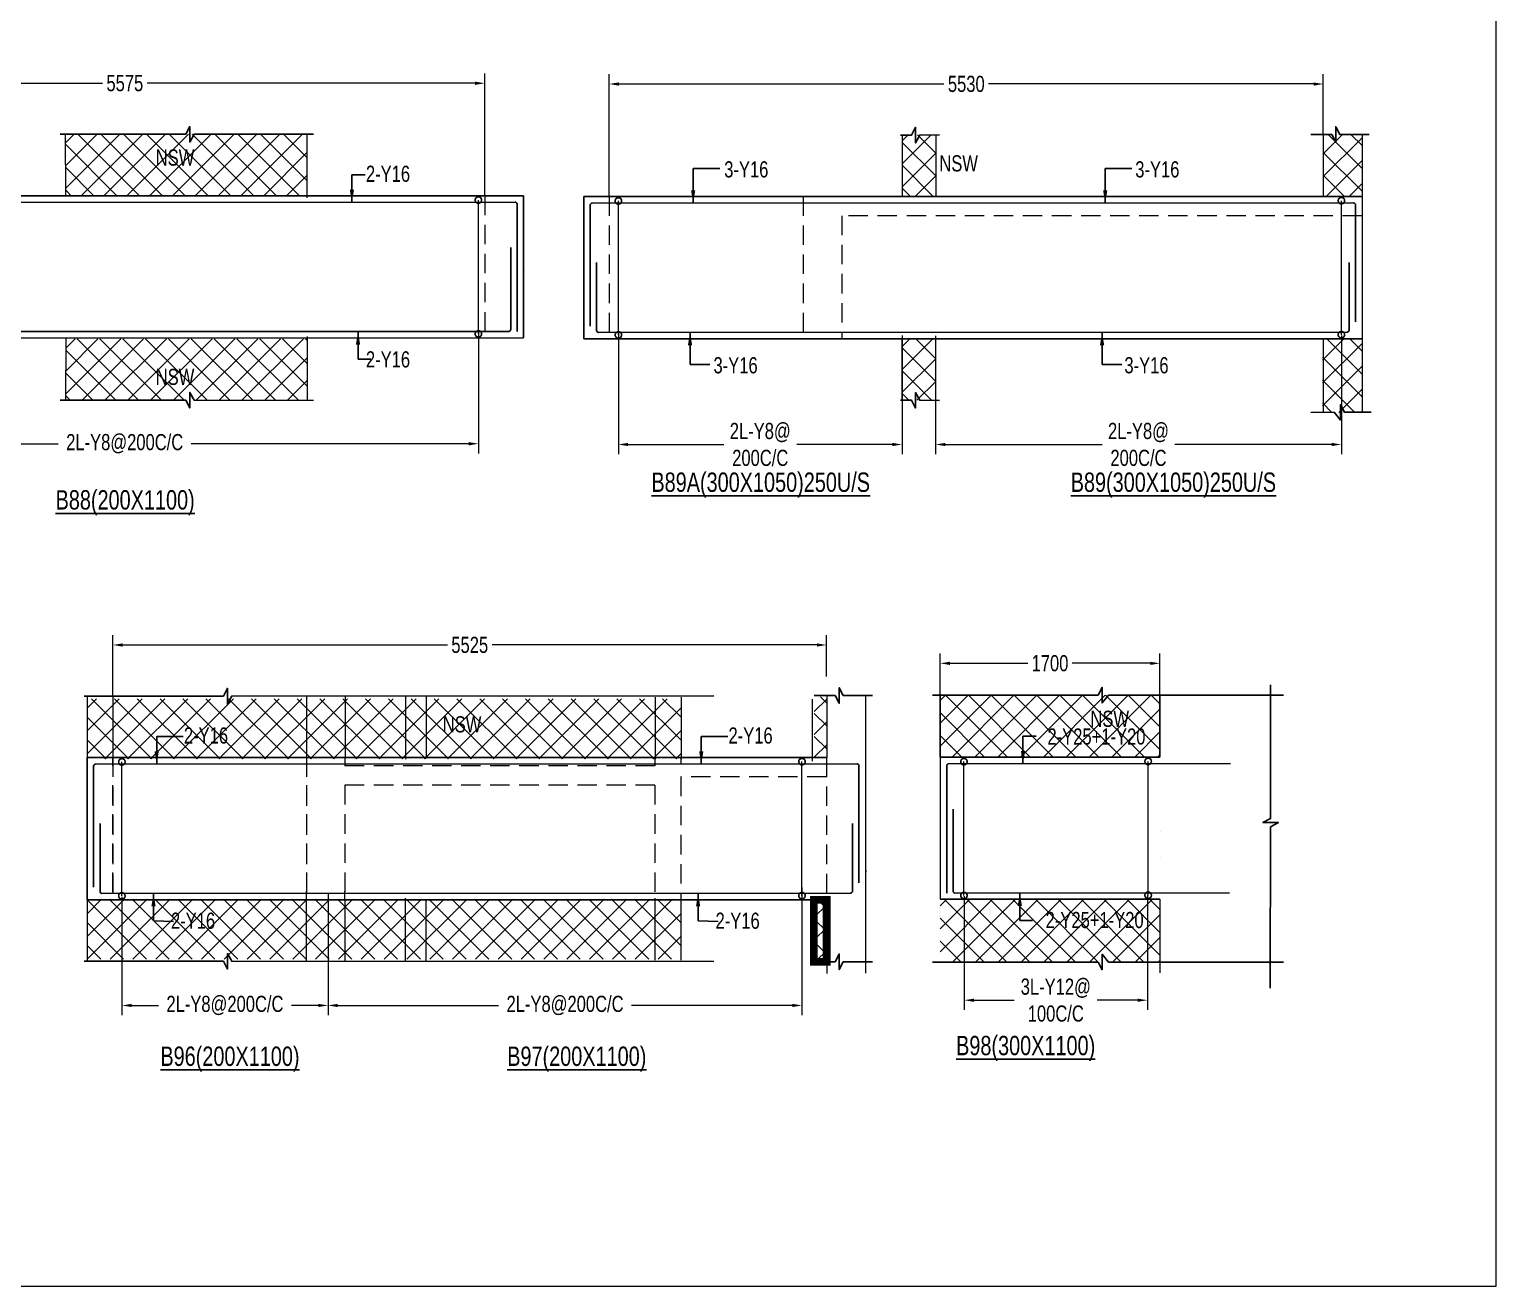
# Model space of a CAD drawing. Header units: millimetres. Extents: x -9667 to 132562, y -132456 to -91255.
# Drawn here: x 56184 to 67535, y -118402 to -108672 of the extents above; entities that cross this region are included whole.
import ezdxf

# ---------------------------------------------------------------- set-up
doc = ezdxf.new("R2010")
doc.units = ezdxf.units.MM
doc.header["$LTSCALE"] = 100
doc.header["$MEASUREMENT"] = 0
doc.linetypes.add('CONTINU', pattern=[0])
doc.linetypes.add('HIDDEN', pattern=[0.375, 0.25, -0.125])
doc.layers.get('Defpoints').update_dxf_attribs({"color": 1, "lineweight": 0})
for name, color, linetype in [('-S-BMNO', 1, 'Continuous'), ('-S-MISC', 8, 'Continuous'), ('-STR-BEAM', 7, 'CONTINU'), ('-STR-REINF', 3, 'Continuous')]:
    doc.layers.add(name, color=color, linetype=linetype)
for name, color, linetype, lineweight in [('-S-STIRRUPS DIM', 6, 'Continuous', 9), ('-S-STIRUP', 11, 'Continuous', 9), ('-S-TEXT', 6, 'Continuous', 0), ('-STR-COLUMN', 5, 'HIDDEN', 13), ('S-COL HATCH', 9, 'Continuous', 0), ('SLAB LINE', 254, 'HIDDEN', 20)]:
    doc.layers.add(name, color=color, linetype=linetype, lineweight=lineweight)
doc.styles.add('BEAM-LS', font='romans.shx', dxfattribs={"width": 0.8})
doc.styles.add('SOBHA', font='swisscl.ttf', dxfattribs={"width": 0.9})
doc.styles.add('sobha.sed', font='swisscl.ttf')
doc.dimstyles.new('S-50', dxfattribs={"dimscale": 50, "dimtxt": 2.5, "dimasz": 2, "dimexe": 0.5, "dimexo": 0.25, "dimgap": 0.25, "dimtad": 0, "dimdec": 0, "dimrnd": 0.0005, "dimzin": 0, "dimdsep": 46, "dimtxsty": 'sobha.sed', "dimblk": 'OBLIQUE', "dimcen": 0.09, "dimclrd": 8, "dimclre": 8, "dimclrt": 6, "dimadec": 0, "dimazin": 0, "dimtfac": 1, "dimtdec": 0, "dimtofl": 0, "dimtmove": 2, "dimatfit": 3, "dimfxl": 0.18, "dimtolj": 1, "dimtzin": 0, "dimlwd": -1, "dimlwe": -1, "dimarcsym": 0})
doc.dimstyles.new('S-DIM50', dxfattribs={"dimscale": 50, "dimtxt": 2.5, "dimasz": 1.5, "dimexe": 1.5, "dimexo": 1, "dimgap": 0.5, "dimtad": 0, "dimdec": 0, "dimzin": 0, "dimdsep": 46, "dimtxsty": 'SOBHA', "dimcen": 0.09, "dimclrd": 256, "dimclre": 256, "dimclrt": 6, "dimadec": 5, "dimazin": 0, "dimtfac": 1, "dimtdec": 0, "dimtofl": 0, "dimtmove": 0, "dimatfit": 3, "dimfxl": 0.18, "dimtolj": 1, "dimtzin": 0, "dimlwd": -1, "dimlwe": -1, "dimarcsym": 0})
doc.dimstyles.new('STIRUP', dxfattribs={"dimscale": 50, "dimtxt": 2.5, "dimasz": 2.2, "dimexe": 0, "dimexo": 0, "dimgap": 0.5, "dimtad": 0, "dimdec": 0, "dimzin": 0, "dimdsep": 46, "dimtxsty": 'BEAM-LS', "dimblk": 'DOTSMALL', "dimcen": 0.09, "dimclrd": 256, "dimclre": 256, "dimclrt": 256, "dimadec": 5, "dimazin": 0, "dimtfac": 1, "dimtdec": 0, "dimtofl": 0, "dimtmove": 0, "dimatfit": 3, "dimldrblk": 'DOTSMALL', "dimfxl": 0, "dimfxlon": 1, "dimtolj": 1, "dimtzin": 0, "dimlwd": -1, "dimlwe": -1, "dimarcsym": 0})
pattern_1 = [(45, (258791.13, -687.01), (-88.38835, 88.38835), []), (135, (258791.13, -687.01), (-88.38835, -88.38835), [])]
pattern_2 = [(45, (349338, 18446.63), (-88.38835, 88.38835), []), (135, (349338, 18446.63), (-88.38835, -88.38835), [])]

# ---------------------------------------------------------------- blocks, each defined once
blk = doc.blocks.new('_Oblique')
at = {"color": 0, "linetype": 'ByBlock', "lineweight": -2}
blk.add_line((-0.5, -0.5), (0.5, 0.5), dxfattribs=at)
blk = doc.blocks.new('*D144')
at = {"layer": '-S-STIRRUPS DIM', "color": 251, "transparency": 16777216}
for p, q in [((54185, -110974), (54185, -111954)), ((59660, -111018), (59660, -111954)), ((54260, -111879), (56408, -111879)), ((59585, -111879), (57436, -111879))]:
    blk.add_line(p, q, dxfattribs=at)
for points in [[(54260, -111866), (54260, -111892), (54185, -111879)], [(59585, -111866), (59585, -111892), (59660, -111879)]]:
    blk.add_solid(points, dxfattribs=at)
at = {"layer": 'Defpoints', "color": 0, "transparency": 16777216}
for p in [(54185, -110974, 178587), (59660, -111018, 0), (59660, -111879)]:
    blk.add_point(p, dxfattribs=at)
at = {"layer": '-S-STIRRUPS DIM', "color": 6, "transparency": 16777216, "insert": (56922, -111879), "char_height": 125, "attachment_point": 5, "style": 'sobha.sed'}
blk.add_mtext('\\A1;2L-Y8@200C/C', dxfattribs=at)
blk = doc.blocks.new('_DotSmall')
at = {"color": 0, "linetype": 'ByBlock', "const_width": 0.5}
blk.add_lwpolyline([(-0.0625, 0, 1), (0.0625, 0, 1)], format="xyb", close=True, dxfattribs=at)
blk = doc.blocks.new('*D146')
at = {"layer": '-S-STIRUP', "ltscale": 100, "transparency": 16777216}
blk.add_line((59660, -111029), (59660, -109993), dxfattribs=at)
at = {"layer": 'Defpoints', "color": 0, "linetype": 'CONTINU', "ltscale": 100, "transparency": 16777216}
for p in [(59660, -109993), (59660, -109993), (59660, -111029)]:
    blk.add_point(p, dxfattribs=at)
at = {"layer": '-S-STIRUP', "linetype": 'CONTINU', "ltscale": 100, "transparency": 16777216, "xscale": 100, "yscale": 100, "zscale": 100}
for p, rotation in [((59660, -109993), 90), ((59660, -111029), 270)]:
    blk.add_blockref('_DotSmall', p, dxfattribs=dict(at, rotation=rotation))
blk = doc.blocks.new('*D147')
at = {"layer": '-S-STIRRUPS DIM', "color": 251, "transparency": 16777216}
for p, q in [((54136, -109483), (54136, -109014)), ((59710, -109960), (59710, -109014)), ((54211, -109089), (56750, -109089)), ((59635, -109089), (57096, -109089))]:
    blk.add_line(p, q, dxfattribs=at)
for points in [[(54211, -109077), (54211, -109102), (54136, -109089)], [(59635, -109077), (59635, -109102), (59710, -109089)]]:
    blk.add_solid(points, dxfattribs=at)
at = {"layer": 'Defpoints', "color": 0, "transparency": 16777216}
for p in [(59710, -109089), (54136, -109483, 0), (59710, -109960, 0)]:
    blk.add_point(p, dxfattribs=at)
at = {"layer": '-S-STIRRUPS DIM', "color": 6, "transparency": 16777216, "insert": (56923, -109089), "char_height": 125, "attachment_point": 5, "style": 'sobha.sed'}
blk.add_mtext('\\A1;5575', dxfattribs=at)
blk = doc.blocks.new('*D216')
at = {"layer": '-S-STIRRUPS DIM', "color": 251, "transparency": 16777216}
for p, q in [((63421, -115381), (63421, -116260)), ((64839, -115373), (64839, -116260)), ((63496, -116185), (63809, -116185)), ((64764, -116185), (64451, -116185))]:
    blk.add_line(p, q, dxfattribs=at)
for points in [[(63496, -116173), (63496, -116198), (63421, -116185)], [(64764, -116173), (64764, -116198), (64839, -116185)]]:
    blk.add_solid(points, dxfattribs=at)
at = {"layer": 'Defpoints', "color": 0, "transparency": 16777216}
for p in [(63421, -115381, 178587), (64839, -115373, 0), (64839, -116185)]:
    blk.add_point(p, dxfattribs=at)
at = {"layer": '-S-STIRRUPS DIM', "color": 6, "transparency": 16777216, "insert": (64130, -116185), "char_height": 125, "attachment_point": 5, "style": 'sobha.sed'}
blk.add_mtext('\\A1;3L-Y12@\\P100C/C', dxfattribs=at)
blk = doc.blocks.new('*D217')
at = {"layer": '-S-STIRUP', "ltscale": 100, "transparency": 16777216}
blk.add_line((63419, -115375), (63419, -114339), dxfattribs=at)
at = {"layer": 'Defpoints', "color": 0, "linetype": 'CONTINU', "ltscale": 100, "transparency": 16777216}
for p in [(63419, -114339), (63419, -114339), (63419, -115375)]:
    blk.add_point(p, dxfattribs=at)
at = {"layer": '-S-STIRUP', "linetype": 'CONTINU', "ltscale": 100, "transparency": 16777216, "xscale": 100, "yscale": 100, "zscale": 100}
for p, rotation in [((63419, -114339), 90), ((63419, -115375), 270)]:
    blk.add_blockref('_DotSmall', p, dxfattribs=dict(at, rotation=rotation))
blk = doc.blocks.new('*D218')
at = {"layer": '-S-STIRUP', "ltscale": 100, "transparency": 16777216}
blk.add_line((64845, -115373), (64845, -114337), dxfattribs=at)
at = {"layer": 'Defpoints', "color": 0, "linetype": 'CONTINU', "ltscale": 100, "transparency": 16777216}
for p in [(64845, -114337), (64845, -114337), (64845, -115373)]:
    blk.add_point(p, dxfattribs=at)
at = {"layer": '-S-STIRUP', "linetype": 'CONTINU', "ltscale": 100, "transparency": 16777216, "xscale": 100, "yscale": 100, "zscale": 100}
for p, rotation in [((64845, -114337), 90), ((64845, -115373), 270)]:
    blk.add_blockref('_DotSmall', p, dxfattribs=dict(at, rotation=rotation))
blk = doc.blocks.new('*D219')
at = {"layer": '-S-STIRRUPS DIM', "color": 251, "transparency": 16777216}
for p, q in [((63235, -114304), (63235, -113503)), ((64936, -114304), (64936, -113503)), ((63310, -113578), (63913, -113578)), ((64861, -113578), (64257, -113578))]:
    blk.add_line(p, q, dxfattribs=at)
for points in [[(63310, -113566), (63310, -113591), (63235, -113578)], [(64861, -113566), (64861, -113591), (64936, -113578)]]:
    blk.add_solid(points, dxfattribs=at)
at = {"layer": 'Defpoints', "color": 0, "transparency": 16777216}
for p in [(64936, -113578), (63235, -114304, 0), (64936, -114304, 0)]:
    blk.add_point(p, dxfattribs=at)
at = {"layer": '-S-STIRRUPS DIM', "color": 6, "transparency": 16777216, "insert": (64085, -113578), "char_height": 125, "attachment_point": 5, "style": 'sobha.sed'}
blk.add_mtext('\\A1;1700', dxfattribs=at)
blk = doc.blocks.new('*D220')
at = {"layer": '-S-STIRRUPS DIM', "color": 251, "transparency": 16777216}
for p, q in [((63200, -111043), (63200, -111960)), ((66341, -111041), (66341, -111960)), ((63275, -111885), (64489, -111885)), ((66266, -111885), (65052, -111885))]:
    blk.add_line(p, q, dxfattribs=at)
for points in [[(63275, -111872), (63275, -111897), (63200, -111885)], [(66266, -111872), (66266, -111897), (66341, -111885)]]:
    blk.add_solid(points, dxfattribs=at)
at = {"layer": 'Defpoints', "color": 0, "transparency": 16777216}
for p in [(63200, -111043, 0), (66341, -111041, 0), (66341, -111885)]:
    blk.add_point(p, dxfattribs=at)
at = {"layer": '-S-STIRRUPS DIM', "color": 6, "transparency": 16777216, "insert": (64770, -111885), "char_height": 125, "attachment_point": 5, "style": 'sobha.sed'}
blk.add_mtext('\\A1;2L-Y8@\\P200C/C', dxfattribs=at)
blk = doc.blocks.new('*D221')
at = {"layer": '-S-STIRUP', "ltscale": 100, "transparency": 16777216}
blk.add_line((60744, -111037), (60744, -110000), dxfattribs=at)
at = {"layer": 'Defpoints', "color": 0, "linetype": 'CONTINU', "ltscale": 100, "transparency": 16777216}
for p in [(60744, -110000), (60744, -110000), (60744, -111037, 0)]:
    blk.add_point(p, dxfattribs=at)
at = {"layer": '-S-STIRUP', "linetype": 'CONTINU', "ltscale": 100, "transparency": 16777216, "xscale": 100, "yscale": 100, "zscale": 100}
for p, rotation in [((60744, -110000), 90), ((60744, -111037), 270)]:
    blk.add_blockref('_DotSmall', p, dxfattribs=dict(at, rotation=rotation))
blk = doc.blocks.new('*D222')
at = {"layer": '-S-STIRUP', "ltscale": 100, "transparency": 16777216}
blk.add_line((66341, -111035), (66341, -109998), dxfattribs=at)
at = {"layer": 'Defpoints', "color": 0, "linetype": 'CONTINU', "ltscale": 100, "transparency": 16777216}
for p in [(66341, -109998), (66341, -109998), (66341, -111035, 0)]:
    blk.add_point(p, dxfattribs=at)
at = {"layer": '-S-STIRUP', "linetype": 'CONTINU', "ltscale": 100, "transparency": 16777216, "xscale": 100, "yscale": 100, "zscale": 100}
for p, rotation in [((66341, -109998), 90), ((66341, -111035), 270)]:
    blk.add_blockref('_DotSmall', p, dxfattribs=dict(at, rotation=rotation))
blk = doc.blocks.new('*D223')
at = {"layer": '-S-STIRRUPS DIM', "color": 251, "transparency": 16777216}
for p, q in [((60673, -109965), (60673, -109020)), ((66201, -109486), (66201, -109020)), ((60748, -109095), (63263, -109095)), ((66126, -109095), (63610, -109095))]:
    blk.add_line(p, q, dxfattribs=at)
for points in [[(60748, -109083), (60748, -109108), (60673, -109095)], [(66126, -109083), (66126, -109108), (66201, -109095)]]:
    blk.add_solid(points, dxfattribs=at)
at = {"layer": 'Defpoints', "color": 0, "transparency": 16777216}
for p in [(66201, -109095), (66201, -109486, 0), (60673, -109965, 0)]:
    blk.add_point(p, dxfattribs=at)
at = {"layer": '-S-STIRRUPS DIM', "color": 6, "transparency": 16777216, "insert": (63437, -109095), "char_height": 125, "attachment_point": 5, "style": 'sobha.sed'}
blk.add_mtext('\\A1;5530', dxfattribs=at)
blk = doc.blocks.new('*D417')
at = {"layer": '-S-STIRRUPS DIM', "color": 251, "transparency": 16777216}
for p, q in [((60744, -111017), (60744, -111960)), ((62940, -111041), (62940, -111960)), ((60819, -111885), (61561, -111885)), ((62865, -111885), (62124, -111885))]:
    blk.add_line(p, q, dxfattribs=at)
for points in [[(60819, -111872), (60819, -111897), (60744, -111885)], [(62865, -111872), (62865, -111897), (62940, -111885)]]:
    blk.add_solid(points, dxfattribs=at)
at = {"layer": 'Defpoints', "color": 0, "transparency": 16777216}
for p in [(60744, -111017, 178587), (62940, -111041, 0), (62940, -111885)]:
    blk.add_point(p, dxfattribs=at)
at = {"layer": '-S-STIRRUPS DIM', "color": 6, "transparency": 16777216, "insert": (61842, -111885), "char_height": 125, "attachment_point": 5, "style": 'sobha.sed'}
blk.add_mtext('\\A1;2L-Y8@\\P200C/C', dxfattribs=at)
blk = doc.blocks.new('*D425')
at = {"layer": '-S-STIRRUPS DIM', "color": 251, "transparency": 16777216}
for p, q in [((56900, -115384), (56900, -116301)), ((58496, -115358), (58496, -116301)), ((56975, -116226), (57184, -116226)), ((58421, -116226), (58212, -116226))]:
    blk.add_line(p, q, dxfattribs=at)
for points in [[(56975, -116213), (56975, -116238), (56900, -116226)], [(58421, -116213), (58421, -116238), (58496, -116226)]]:
    blk.add_solid(points, dxfattribs=at)
at = {"layer": 'Defpoints', "color": 0, "transparency": 16777216}
for p in [(56900, -115384, 178587), (58496, -115358, 0), (58496, -116226)]:
    blk.add_point(p, dxfattribs=at)
at = {"layer": '-S-STIRRUPS DIM', "color": 6, "transparency": 16777216, "insert": (57698, -116226), "char_height": 125, "attachment_point": 5, "style": 'sobha.sed'}
blk.add_mtext('\\A1;2L-Y8@200C/C', dxfattribs=at)
blk = doc.blocks.new('*D426')
at = {"layer": '-S-STIRRUPS DIM', "color": 251, "transparency": 16777216}
for p, q in [((56830, -113829), (56830, -113361)), ((62356, -113680), (62356, -113361)), ((56905, -113436), (59420, -113436)), ((62281, -113436), (59767, -113436))]:
    blk.add_line(p, q, dxfattribs=at)
for points in [[(56905, -113424), (56905, -113449), (56830, -113436)], [(62281, -113424), (62281, -113449), (62356, -113436)]]:
    blk.add_solid(points, dxfattribs=at)
at = {"layer": 'Defpoints', "color": 0, "transparency": 16777216}
for p in [(62356, -113436), (62356, -113680, 0), (56830, -113829, 0)]:
    blk.add_point(p, dxfattribs=at)
at = {"layer": '-S-STIRRUPS DIM', "color": 6, "transparency": 16777216, "insert": (59593, -113436), "char_height": 125, "attachment_point": 5, "style": 'sobha.sed'}
blk.add_mtext('\\A1;5525', dxfattribs=at)
blk = doc.blocks.new('*D427')
at = {"layer": '-S-STIRUP', "ltscale": 100, "transparency": 16777216}
blk.add_line((56900, -115378), (56900, -114341), dxfattribs=at)
at = {"layer": 'Defpoints', "color": 0, "linetype": 'CONTINU', "ltscale": 100, "transparency": 16777216}
for p in [(56900, -114341), (56900, -114341), (56900, -115378, 0)]:
    blk.add_point(p, dxfattribs=at)
at = {"layer": '-S-STIRUP', "linetype": 'CONTINU', "ltscale": 100, "transparency": 16777216, "xscale": 100, "yscale": 100, "zscale": 100}
for p, rotation in [((56900, -114341), 90), ((56900, -115378), 270)]:
    blk.add_blockref('_DotSmall', p, dxfattribs=dict(at, rotation=rotation))
blk = doc.blocks.new('*D428')
at = {"layer": '-S-STIRUP', "ltscale": 100, "transparency": 16777216}
blk.add_line((62165, -115376), (62165, -114339), dxfattribs=at)
at = {"layer": 'Defpoints', "color": 0, "linetype": 'CONTINU', "ltscale": 100, "transparency": 16777216}
for p in [(62165, -114339), (62165, -114339), (62165, -115376, 0)]:
    blk.add_point(p, dxfattribs=at)
at = {"layer": '-S-STIRUP', "linetype": 'CONTINU', "ltscale": 100, "transparency": 16777216, "xscale": 100, "yscale": 100, "zscale": 100}
for p, rotation in [((62165, -114339), 90), ((62165, -115376), 270)]:
    blk.add_blockref('_DotSmall', p, dxfattribs=dict(at, rotation=rotation))
blk = doc.blocks.new('*D429')
at = {"layer": '-S-STIRRUPS DIM', "color": 251, "transparency": 16777216}
for p, q in [((62165, -115314), (62165, -116301)), ((58496, -115384), (58496, -116301)), ((58571, -116226), (59817, -116226)), ((62090, -116226), (60845, -116226))]:
    blk.add_line(p, q, dxfattribs=at)
for points in [[(58571, -116213), (58571, -116238), (58496, -116226)], [(62090, -116213), (62090, -116238), (62165, -116226)]]:
    blk.add_solid(points, dxfattribs=at)
at = {"layer": 'Defpoints', "color": 0, "transparency": 16777216}
for p in [(62165, -115314, 178587), (58496, -115384, 178587), (62165, -116226)]:
    blk.add_point(p, dxfattribs=at)
at = {"layer": '-S-STIRRUPS DIM', "color": 6, "transparency": 16777216, "insert": (60331, -116226), "char_height": 125, "attachment_point": 5, "style": 'sobha.sed'}
blk.add_mtext('\\A1;2L-Y8@200C/C', dxfattribs=at)

msp = doc.modelspace()

# ---------------------------------------------------------------- hatches: boundary and pattern name
at = {"layer": 'S-COL HATCH'}
h = msp.add_hatch(dxfattribs=at)
h.set_pattern_fill('ANSI37', color=252, scale=1000)
h.set_pattern_definition([(45, (311457.43, 14806.02), (-88.38835, 88.38835), []), (135, (311457.43, 14806.02), (-88.38835, -88.38835), [])])
h.paths.add_polyline_path([(56465, -109959.2), (58335, -109959.2), (58335, -109482.4), (56465, -109482.4)])
h.paths.add_polyline_path([(55535, -109959.2), (55835, -109959.2), (55835, -109479.9), (55535, -109479.9)])
h.paths.add_polyline_path([(55535, -111061.1), (55835, -111061.1), (55835, -111545.8), (55535, -111545.8)])
h.paths.add_polyline_path([(56465, -111066.8), (58335, -111066.8), (58335, -111545.1), (56465, -111545.1)])
h.paths.add_polyline_path([(53835, -111061.6), (54135, -111061.6), (54135, -111630.7), (53835, -111630.7)])
h.paths.add_polyline_path([(53835, -109959.5), (54135, -109959.5), (54135, -109482.5), (53835, -109482.5)])
h = msp.add_hatch(dxfattribs=at)
h.set_pattern_fill('ANSI37', color=252, scale=1000)
h.set_pattern_definition([(45, (362306.21, 16058.42), (-88.38835, 88.38835), []), (135, (362306.21, 16058.42), (-88.38835, -88.38835), [])])
h.paths.add_polyline_path([(66500.6, -109965.1), (66200.6, -109965.1), (66200.6, -109486), (66500.6, -109486)])
h.paths.add_polyline_path([(66194.3, -111635.9), (66500.6, -111635.9), (66500.6, -111067.2), (66194.3, -111067.2)])
h.paths.add_polyline_path([(63200.2, -111067.2), (62940.2, -111067.2), (62940.2, -111543), (63200.2, -111543)])
h.paths.add_polyline_path([(63200.2, -109967.2), (62940.2, -109967.2), (62940.2, -109488.1), (63200.2, -109488.1)])
h = msp.add_hatch(dxfattribs=at)
h.set_pattern_fill('ANSI37', color=252, scale=1000)
h.set_pattern_definition(pattern_2)
h.paths.add_polyline_path([(56630.4, -114317.2), (61228.6, -114317.2), (61228.6, -113852.1), (56630.4, -113852.1)])
h.paths.add_polyline_path([(62356.4, -114317.2), (62260.6, -114317.2), (62260.6, -113838.1), (62356.4, -113838.1)])
h = msp.add_hatch(dxfattribs=at)
h.set_pattern_fill('ANSI37', color=252, scale=1000)
h.set_pattern_definition(pattern_1)
h.paths.add_polyline_path([(63235.2, -114303.6), (64935.6, -114303.6), (64935.6, -113824.5), (63235.2, -113824.5)])
h.paths.add_polyline_path([(63335.6, -114303.6), (65375.6, -114303.6)])
h = msp.add_hatch(dxfattribs=at)
h.set_pattern_fill('ANSI37', color=252, scale=1000)
h.set_pattern_definition(pattern_2)
h.paths.add_polyline_path([(56630.4, -115402.4), (61228.6, -115402.4), (61228.6, -115867.5), (56630.4, -115867.5)])
h.paths.add_polyline_path([(62356.4, -115402.4), (62260.6, -115402.4), (62260.6, -115881.5), (62356.4, -115881.5)])
h = msp.add_hatch(dxfattribs=at)
h.set_pattern_fill('ANSI37', color=252, scale=1000)
h.set_pattern_definition(pattern_1)
h.paths.add_polyline_path([(63235.2, -115406.3), (64935.6, -115406.3), (64935.6, -115885.4), (63235.2, -115885.4)])
h.paths.add_polyline_path([(63335.6, -115406.3), (65375.6, -115406.3)])

# ---------------------------------------------------------------- linework, layer by layer
at = {"layer": '-S-MISC', "linetype": 'ByBlock', "ltscale": 1000, "elevation": 0}
for points in [[(56423.4, -109484.3), (57394.9, -109484.3), (57425.8, -109424.7), (57425.8, -109544.8), (57458.6, -109484.3), (58384.4, -109482.3)], [(66556.4, -109485.7), (66328.6, -109485.7), (66297.7, -109426.1), (66297.7, -109546.2), (66265.8, -109486), (66104.8, -109486)], [(62928, -109489.9), (63013.7, -109489.9), (63044.6, -109430.2), (63044.6, -109550.4), (63077.4, -109489.9), (63230.2, -109487.8)], [(56423.4, -111541.6), (57394.9, -111541.6), (57425.8, -111601.3), (57425.8, -111481.1), (57458.6, -111541.6), (58384.4, -111543.7)], [(62928, -111543), (63013.7, -111543), (63044.6, -111602.7), (63044.6, -111482.5), (63077.4, -111543), (63230.2, -111545.1)], [(66571.4, -111635.7), (66364.6, -111635.7), (66333.8, -111576.1), (66333.8, -111696.2), (66283.9, -111635.7), (66104.8, -111636)], [(56608, -113831.2), (57686.5, -113831.2), (57717.4, -113771.5), (57717.4, -113891.7), (57750.2, -113831.2), (61483, -113829.1)], [(62712.2, -113827), (62484.3, -113827), (62453.5, -113767.4), (62453.5, -113887.5), (62421.6, -113827.3), (62260.6, -113827.3)], [(63174.6, -113824.5), (64457.3, -113824.5), (64488.1, -113764.9), (64488.1, -113885), (64538, -113824.5), (65892.6, -113824.5)], [(65792.8, -113745.3), (65792.8, -114780), (65733.1, -114810.9), (65853.3, -114810.9), (65792.8, -114843.7), (65790.7, -116093)], [(56608, -115884.3), (57686.5, -115884.3), (57717.4, -115943.9), (57717.4, -115823.8), (57750.2, -115884.3), (61483, -115886.4)], [(62712.2, -115888.4), (62484.3, -115888.4), (62453.5, -115948.1), (62453.5, -115827.9), (62421.6, -115888.2), (62260.6, -115888.2)], [(63174.6, -115889.6), (64457.3, -115889.6), (64488.1, -115949.3), (64488.1, -115829.1), (64538, -115889.6), (65892.6, -115889.6)]]:
    msp.add_lwpolyline(points, dxfattribs=at)
at = {"layer": '-STR-BEAM'}
for p, q in [((60010, -109959.5, 0), (53835, -109959.5, 0)), ((60010, -109959.5, 0), (60010, -111059.5, 0)), ((66500.6, -109965.1, 0), (60475.4, -109965.1, 0)), ((60475.4, -109965.1, 0), (60475.4, -111067.2, 0)), ((60010, -111059.5, 0), (53835, -111061.6, 0)), ((66500.6, -111067.2, 0), (60475.4, -111067.2, 0)), ((62356.4, -114306.4, 0), (56631.2, -114306.4, 0)), ((56631.2, -114306.4, 0), (56631.2, -115408.4, 0)), ((64935.6, -114303.6, 0), (63235.2, -114303.6, 0)), ((62356.4, -115408.4, 0), (56631.2, -115408.4, 0)), ((64935.6, -115403.6, 0), (63235.2, -115403.6, 0))]:
    msp.add_line(p, q, dxfattribs=at)
at = {"layer": '-STR-COLUMN', "linetype": 'Continuous', "ltscale": 10}
for p, q in [((56465, -109959.2, 0), (56464.9, -109479.9, 0)), ((58335, -109975.9, 0), (58335, -109480.8, 0)), ((62940.2, -109488.1, 0), (62940.2, -109967.2, 0)), ((63200.2, -109488.1, 0), (63200.2, -109967.2, 0)), ((66200.6, -109486, 0), (66200.6, -109965.1, 0)), ((66500.6, -109485.7, 0), (66500.6, -111635.7, 0)), ((56465, -111066.8, 0), (56464.9, -111546, 0)), ((58335, -111050.1, 0), (58335, -111545.1, 0)), ((62940.2, -111544.8, 0), (62940.2, -111065.7, 0)), ((63200.2, -111544.8, 0), (63200.2, -111065.7, 0)), ((66200.6, -111065.1, 0), (66200.6, -111636, 0)), ((56631.2, -113829.4, 0), (56631.2, -114308.4, 0)), ((56830.4, -113829.4, 0), (56830.4, -114308.4, 0)), ((58329, -113829.4, 0), (58329, -114308.4, 0)), ((58629, -113829.4, 0), (58629, -114308.4, 0)), ((59096, -113829.4, 0), (59096, -114308.4, 0)), ((59096, -113841.3, 0), (59096, -114320.4, 0)), ((59255.6, -113830.3, 0), (59255.6, -114309.4, 0)), ((61029, -113841.3, 0), (61029, -114320.4, 0)), ((61228.6, -113841.3, 0), (61228.6, -114320.4, 0)), ((62244.4, -113855.1, 0), (62244.4, -114334.2, 0)), ((62356.4, -113827.3, 0), (62356.4, -114306.4, 0)), ((62656.4, -113827, 0), (62656.4, -115977, 0)), ((63235.2, -113816, 0), (63235.2, -115403.6, 0)), ((64935.6, -113824.5, 0), (64935.6, -114303.6, 0)), ((56631.2, -115406.6, 0), (56631.2, -115885.7, 0)), ((58329, -115886.1, 0), (58329, -115407, 0)), ((58629, -115886.1, 0), (58629, -115407, 0)), ((59096, -115874.1, 0), (59096, -115395, 0)), ((59096, -115886.1, 0), (59096, -115407, 0)), ((59255.6, -115885.1, 0), (59255.6, -115406, 0)), ((61029, -115874.1, 0), (61029, -115395, 0)), ((61228.6, -115874.1, 0), (61228.6, -115395, 0)), ((62256, -115863.5, 0), (62256, -115384.4, 0)), ((62356.4, -115406.4, 0), (62356.4, -115977.3, 0)), ((64935.6, -115403.6, 0), (64935.6, -115974.5, 0))]:
    msp.add_line(p, q, dxfattribs=at)
at = {"layer": '-STR-REINF', "ltscale": 10}
for p, q in [((59945, -110009.3, 0), (53900, -110011.6, 0)), ((59960, -110024.3, 0), (59960, -111009.9, 0)), ((60525.4, -110032.2, 0), (60525.4, -110968.6, 0)), ((66435.6, -110014.8, 0), (60540.4, -110017.2, 0)), ((66450.6, -110029.8, 0), (66450.6, -110934.6, 0)), ((59910, -110359.3, 0), (59910, -110994.3, 0)), ((60017.2, -110539.3, 0), (60016.7, -110539.3, 0)), ((60575.4, -110477.6, 0), (60575.4, -111002.2, 0)), ((66400.6, -110477.6, 0), (66400.6, -110999.8, 0)), ((66507.8, -110844.8, 0), (66507.3, -110844.8, 0)), ((53950, -111011.6, 0), (59895, -111009.3, 0)), ((60590.4, -111017.2, 0), (66385.6, -111014.8, 0)), ((56681.2, -114373.4, 0), (56681.2, -115309.9, 0)), ((62591.4, -114356.1, 0), (56696.2, -114358.4, 0)), ((62606.4, -114371.1, 0), (62606.4, -115275.9, 0)), ((63285.2, -114370.7, 0), (63285.2, -115356.4, 0)), ((65483.6, -114353.4, 0), (63300.2, -114355.7, 0)), ((63335.2, -114705.7, 0), (63335.2, -115340.7, 0)), ((56731.2, -114818.9, 0), (56731.2, -115343.4, 0)), ((62556.4, -114818.9, 0), (62556.4, -115341.1, 0)), ((64942.8, -114883.4, 0), (64942.3, -114883.4, 0)), ((64942.8, -115083.4, 0), (64942.3, -115083.4, 0)), ((62663.6, -115186.1, 0), (62663.1, -115186.1, 0)), ((56746.2, -115358.4, 0), (62541.4, -115356.1, 0)), ((63350.2, -115355.7, 0), (65475.6, -115353.4, 0))]:
    msp.add_line(p, q, dxfattribs=at)
for centre, start, end in [((59945, -110024.3, 0), 0, 90), ((60540.4, -110032.2, 0), 90, 180), ((66435.6, -110029.8, 0), 0, 90), ((59895, -110994.3, 0), 270, 0), ((60590.4, -111002.2, 0), 180, 270), ((66385.6, -110999.8, 0), 270, 0), ((56696.2, -114373.4, 0), 90, 180), ((62591.4, -114371.1, 0), 0, 90), ((63300.2, -114370.7, 0), 90, 180), ((56746.2, -115343.4, 0), 180, 270), ((62541.4, -115341.1, 0), 270, 0), ((63350.2, -115340.7, 0), 180, 270)]:
    msp.add_arc(centre, 15, start, end, dxfattribs=at)
at = {"color": 6, "const_width": 60, "elevation": 0}
msp.add_lwpolyline([(62356.4, -115888.2), (62256, -115888.2), (62256, -115408.4), (62356.4, -115408.4)], close=True, dxfattribs=at)
at = {"layer": 'Defpoints'}
msp.add_lwpolyline([(32824.5, -91400), (67535.3, -91400), (67535.3, -118401.9), (32824.5, -118401.9)], close=True, dxfattribs=at)
at = {"layer": 'SLAB LINE', "color": 8, "linetype": 'HIDDEN', "ltscale": 6}
for p, q in [((59710, -109959.5, 0), (59710, -111059.6, 0)), ((60673, -109965.1, 0), (60673, -111067.2, 0)), ((62173.2, -109965.1, 0), (62173.2, -111067.2, 0)), ((62473.2, -110115.1, 0), (62473.2, -111067.2, 0)), ((66500.6, -110115.1, 0), (62473.2, -110115.1, 0)), ((56828.8, -114306.4, 0), (56828.8, -114371.4, 0)), ((56828.8, -114306.4, 0), (56828.8, -114371.4, 0)), ((56830.4, -114306.4, 0), (56828.8, -115408.4, 0)), ((58329.1, -114306.4, 0), (58329.1, -114371.4, 0)), ((58329.1, -114306.4, 0), (58329.1, -114371.4, 0)), ((58329.1, -114306.4, 0), (58329.1, -115408.4, 0)), ((58626.9, -114306.4, 0), (58626.9, -114371.4, 0)), ((58626.9, -114306.4, 0), (58626.9, -114371.4, 0)), ((61026.9, -114306.4, 0), (61026.9, -114371.4, 0)), ((61026.9, -114306.4, 0), (61026.9, -114371.4, 0)), ((61226.9, -114306.4, 0), (61226.9, -114356.7, 0)), ((62354.3, -114306.4, 0), (62354.3, -115408.4, 0)), ((62354.3, -114306.4, 0), (62354.3, -115408.4, 0)), ((61026.9, -114371.4, 0), (58626.9, -114371.4, 0)), ((56828.8, -114521.4, 0), (56828.8, -115408.4, 0)), ((58329.1, -114521.4, 0), (58329.1, -115408.4, 0)), ((61026.9, -114521.4, 0), (58626.9, -114521.4, 0)), ((58626.9, -114521.4, 0), (58626.9, -115408.4, 0)), ((58626.9, -114521.4, 0), (58626.9, -115408.4, 0)), ((61026.9, -114521.4, 0), (61026.9, -115408.4, 0)), ((61026.9, -114521.4, 0), (61026.9, -115408.4, 0)), ((62356.4, -114456.4, 0), (61226.9, -114456.4, 0)), ((61226.9, -114456.4, 0), (61226.9, -115408.4, 0)), ((58329.1, -115409.1, 0), (58329.1, -115344.1, 0)), ((58329.1, -115409.1, 0), (58329.1, -115344.1, 0)), ((58626.9, -115409.1, 0), (58626.9, -115344.1, 0)), ((58626.9, -115409.1, 0), (58626.9, -115344.1, 0))]:
    msp.add_line(p, q, dxfattribs=at)

# ---------------------------------------------------------------- texts
at = {"layer": '-S-BMNO', "color": 4, "linetype": 'Continuous', "style": 'sobha.sed'}
for s, p in [('%%UB89A(300X1050)250U/S', (60999.4, -112251.5, 0)), ('%%UB89(300X1050)250U/S', (64245.4, -112251.5, 0)), ('%%UB88(200X1100)', (56386.9, -112388.2, 0)), ('%%UB98(300X1100)', (63358.2, -116611)), ('%%UB96(200X1100)', (57198.2, -116693.8, 0)), ('%%UB97(200X1100)', (59883.2, -116693.8, 0))]:
    msp.add_text(s, height=150, dxfattribs=at).set_placement(p)
at = {"layer": '-S-TEXT', "color": 6, "style": 'sobha.sed'}
for p in [(57162.2, -109726.8, 0), (63228.5, -109771.5, 0), (57162.2, -111423.9, 0), (64398.1, -114070, 0), (59384.3, -114112.8, 0)]:
    msp.add_text('NSW', height=125, dxfattribs=at).set_placement(p)
at = {"layer": '-S-TEXT', "color": 6, "char_height": 125, "style": 'sobha.sed'}
for s, insert, attachment_point in [('\\A1;2-Y16', (58789.3, -109727.3), 1), ('\\A1;3-Y16', (61905, -109693.1, 0), 3), ('\\A1;3-Y16', (65087, -109693.1, 0), 3), ('\\A1;2-Y16', (58789.3, -111163.7), 1), ('\\A1;3-Y16', (61822, -111209.1, 0), 3), ('\\A1;3-Y16', (65003, -111209.1, 0), 3), ('\\A1;2-Y16', (57380.3, -114074.1), 1), ('\\A1;2-Y16', (61596.3, -114074.1), 1), ('\\A1;2-Y25+1-Y20', (64824, -114082.1, 0), 3), ('\\A1;2-Y16', (57280.1, -115507.7, 0), 1), ('\\A1;2-Y16', (61496.1, -115507.7, 0), 1), ('\\A1;2-Y25+1-Y20', (64810, -115502.1, 0), 3)]:
    msp.add_mtext(s, dxfattribs=dict(at, insert=insert, attachment_point=attachment_point))

# ---------------------------------------------------------------- dimensions: what is measured, and where the dimension line sits
at = {"layer": '-S-STIRRUPS DIM'}
for base, p1, p2, picture, middle in [((59709.9715, -109089.4484), (54135.5445, -109482.5141, 0), (59709.9715, -109959.5297, 0), '*D147', (56922.758, -109089.4484)), ((66200.6, -109095, 0), (60673, -109965.1, 0), (66200.6, -109486, 0), '*D223', (63436.8, -109095, 0)), ((62356.4, -113436.3), (56830.4, -113829.4, 0), (62356.4, -113679.8, 0), '*D426', (59593.4, -113436.3)), ((64935.6, -113578.4), (63235.2, -114303.6, 0), (64935.6, -114303.6, 0), '*D219', (64085.4, -113578.4))]:
    dim = msp.add_linear_dim(base=base, p1=p1, p2=p2, dimstyle='S-DIM50', override={"dimscale": 1, "dimtxt": 125, "dimasz": 75, "dimexe": 75, "dimexo": 0, "dimgap": 25, "dimrnd": 5, "dimtxsty": 'sobha.sed', "dimsah": 1, "dimcen": 4.5, "dimclrd": 251, "dimclre": 251, "dimfxl": 75}, dxfattribs=at)
    dim.commit()
    dim.dimension.update_dxf_attribs({"geometry": picture, "text_midpoint": middle})
for base, p1, p2, text, picture, middle in [((59660, -111879), (54184.8, -110974.4, 178586.6), (59660, -111017.5, 0), '2L-Y8@200C/C', '*D144', (56922.4, -111879)), ((62940.2, -111884.6, 0), (60743.9, -111017.1, 178586.6), (62940.2, -111041.1, 0), '2L-Y8@\\P200C/C', '*D417', (61842, -111884.6, 0)), ((66340.6, -111884.6, 0), (63200.2, -111043.1, 0), (66340.6, -111041.1, 0), '2L-Y8@\\P200C/C', '*D220', (64770.4, -111884.6, 0)), ((62165.4, -116225.8, -178586.6), (58496.2, -115384.4), (62165.4, -115313.9, 0), '2L-Y8@200C/C', '*D429', (60330.8, -116225.8, -178586.6)), ((58496.2, -116225.8), (56899.7, -115384.4, 178586.6), (58496.2, -115357.7, 0), '2L-Y8@200C/C', '*D425', (57697.9, -116225.8)), ((64838.7, -116185), (63421.3, -115381.2, 178586.6), (64838.7, -115372.9, 0), '3L-Y12@\\P100C/C', '*D216', (64130, -116185))]:
    dim = msp.add_linear_dim(base=base, p1=p1, p2=p2, text=text, dimstyle='S-DIM50', override={"dimscale": 1, "dimtxt": 125, "dimasz": 75, "dimexe": 75, "dimexo": 0, "dimgap": 25, "dimtxsty": 'sobha.sed', "dimsah": 1, "dimcen": 4.5, "dimclrd": 251, "dimclre": 251, "dimfxl": 75}, dxfattribs=at)
    dim.commit()
    dim.dimension.update_dxf_attribs({"geometry": picture, "text_midpoint": middle})
at = {"layer": '-S-STIRUP', "linetype": 'CONTINU', "ltscale": 100}
for base, p1, p2, picture, middle in [((59660, -109992.5, 0), (59660, -111029.2, 0), (59660, -109992.5, 0), '*D146', (59660, -110510.9, 0)), ((60743.9, -110000.2, 178586.6), (60743.9, -111036.9, 178586.6), (60743.9, -110000.2, 178586.6), '*D221', (60743.9, -110518.5, 178586.6)), ((66340.6, -109998.1, 0), (66340.6, -111034.8, 0), (66340.6, -109998.1, 0), '*D222', (66340.6, -110516.4, 0)), ((56899.7, -114341.4, 178586.6), (56899.7, -115378.2, 178586.6), (56899.7, -114341.4, 178586.6), '*D427', (56899.7, -114859.8, 178586.6)), ((62165.4, -114339.4, 0), (62165.4, -115376.1, 0), (62165.4, -114339.4, 0), '*D428', (62165.4, -114857.7, 0)), ((63419.1, -114338.7, 178586.6), (63419.1, -115375.4, 178586.6), (63419.1, -114338.7, 178586.6), '*D217', (63419.1, -114857.1, 178586.6)), ((64844.9, -114336.6, 0), (64844.9, -115373.3, 0), (64844.9, -114336.6, 0), '*D218', (64844.9, -114855, 0))]:
    dim = msp.add_linear_dim(base=base, p1=p1, p2=p2, angle=90, text=' ', dimstyle='STIRUP', override={"dimasz": 2}, dxfattribs=at)
    dim.commit()
    dim.dimension.update_dxf_attribs({"geometry": picture, "text_midpoint": middle})

# ---------------------------------------------------------------- leaders
at = {"layer": '-S-MISC'}
for points in [[(61322.7, -110017.2, 0), (61322.7, -109748.4, 0), (61528.5, -109748.4, 0)], [(64512.7, -110017.2, 0), (64512.7, -109748.4, 0), (64718.5, -109748.4, 0)], [(58680.8, -110011.6), (58680.8, -109798.8), (58784.3, -109798.8)], [(58728.4, -111011.6), (58728.4, -111224.4), (58827.4, -111224.4)], [(61298.3, -111017.2, 0), (61298.3, -111264.9, 0), (61452.3, -111264.9, 0)], [(64488.3, -111017.2, 0), (64488.3, -111264.9, 0), (64642.3, -111264.9, 0)], [(63875.9, -114355.7), (63875.9, -114142.9), (63979.3, -114142.9)], [(63851.4, -115355.7), (63851.4, -115568.5), (63950.5, -115568.5)]]:
    msp.add_leader(points, dimstyle='S-50', dxfattribs=at)
at = {"layer": '-S-MISC', "annotation_type": 0, "has_hookline": 1, "hookline_direction": 1, "text_width": 353.5}
for points in [[(57169.5, -114358.4), (57169.5, -114145.7), (57375.3, -114145.7)], [(61385.5, -114358.4), (61385.5, -114145.7), (61591.3, -114145.7)], [(57145, -115358.4), (57145, -115571.2), (57299.1, -115575.2)], [(61361, -115358.4), (61361, -115571.2), (61515.1, -115575.2)]]:
    msp.add_leader(points, dimstyle='S-50', dxfattribs=at)

doc.saveas('drawing.dxf')
